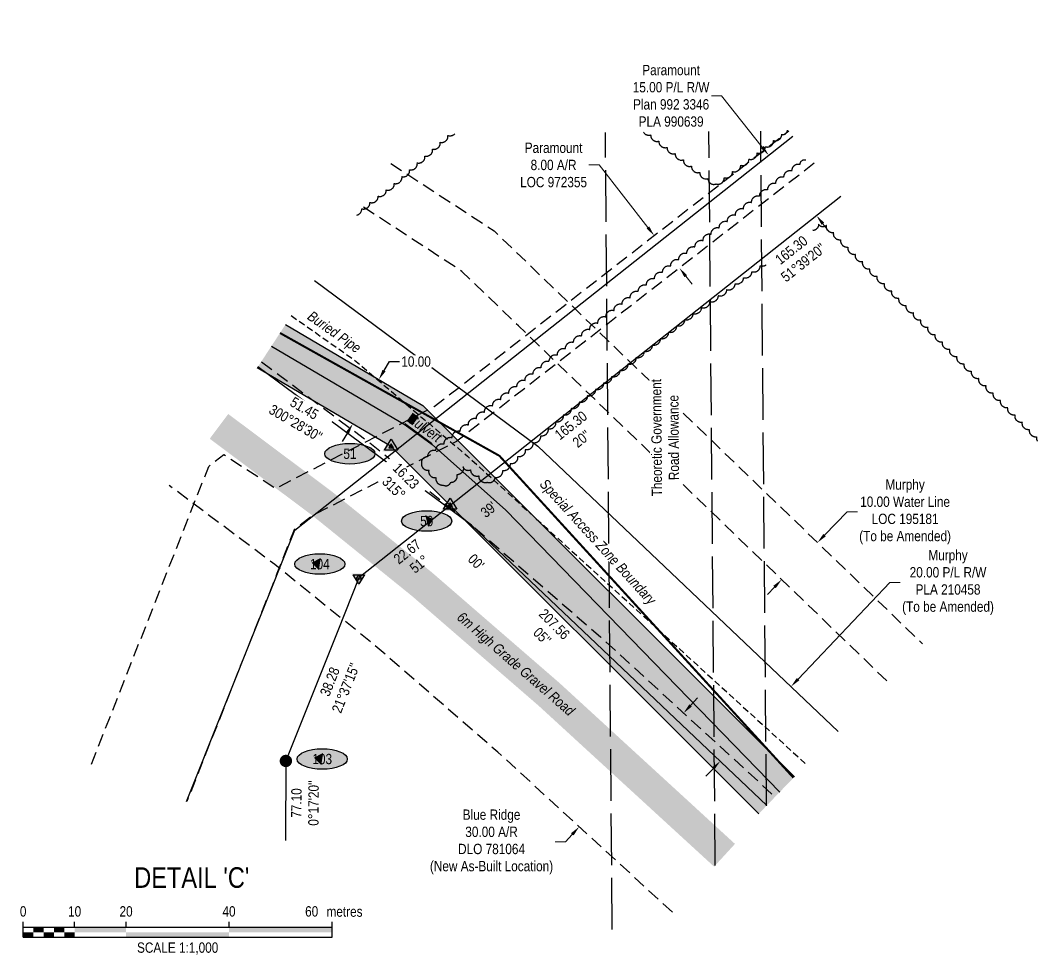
# Model space of a CAD drawing. Extents: x 534052 to 544180, y 6043031 to 6050786.
# Drawn here: x 537459 to 538446, y 6043031 to 6043938 of the extents above; entities that cross this region are included whole.
import ezdxf
from ezdxf.enums import TextEntityAlignment as Align

# ---------------------------------------------------------------- set-up
doc = ezdxf.new("R2010")
doc.units = 0
doc.header["$LTSCALE"] = 5
doc.header["$PDSIZE"] = 0.5
for name, pattern in [('0', [1, 1, 0]), ('DASHDOT2', [12.7, 6.35, -3.175, 0, -3.175]), ('foc-ACCESSROAD', [3.75, 2.5, -1.25]), ('foc-UNSURVEYED', [12.5, 10, -2.5]), ('UG_PIPE', [1.875, 1.25, -0.625])]:
    doc.linetypes.add(name, pattern=pattern)
doc.layers.get('Defpoints').update_dxf_attribs({"color": 9})
for name, color, linetype, lineweight in [('AS-GENERAL', 48, 'Continuous', 18), ('C-AR-T', 13, 'Continuous', 9), ('C-RW-T', 13, 'Continuous', 9), ('F-AR-T', 190, 'Continuous', 9), ('F-RW-T', 190, 'Continuous', 9), ('T-TEXT', 48, 'Continuous', 18)]:
    doc.layers.add(name, color=color, linetype=linetype, lineweight=lineweight)
for name, color, linetype in [('AS-PIPE-AG', 44, 'Continuous'), ('AS-PIPE-UG', 44, 'UG_PIPE'), ('AS-PIPE-UG-T', 44, 'Continuous'), ('AS-ROADS', 254, 'Continuous'), ('AS-WILDLIFE', 131, 'DASHDOT2'), ('C-AR', 13, 'foc-ACCESSROAD'), ('C-RW', 13, 'Continuous'), ('DETAIL-T', 7, 'Continuous'), ('F-AR', 190, 'foc-ACCESSROAD'), ('F-RW', 190, 'Continuous'), ('L-BD', 7, 'Continuous'), ('L-BD1', 253, 'Continuous'), ('L-MON', 1, 'Continuous'), ('L-ROAD-T', 7, 'Continuous'), ('L-USEC', 7, 'foc-UNSURVEYED'), ('P-ELEVATION', 7, 'Continuous'), ('P-PROPOSED', 10, 'Continuous'), ('P-PROPOSED-H', 21, 'Continuous'), ('P-TXT', 4, 'Continuous'), ('T-BUSH', 110, '0')]:
    doc.layers.add(name, color=color, linetype=linetype)
doc.styles.add('240', font='', dxfattribs={"height": 30})
doc.styles.add('80', font='', dxfattribs={"height": 10})
doc.styles.add('80CG', font='', dxfattribs={"height": 10})
doc.styles.add('80L', font='', dxfattribs={"height": 10})
doc.styles.add('80LS', font='', dxfattribs={"height": 10})
doc.styles.get('240').set_extended_font_data('Arial Narrow')
doc.styles.get('80').set_extended_font_data('Arial Narrow')
doc.styles.get('80CG').set_extended_font_data('Arial Narrow')
doc.styles.get('80L').set_extended_font_data('Arial Narrow')
doc.styles.get('80LS').set_extended_font_data('Arial Narrow', italic=True)
doc.dimstyles.new('Compass 5 000', dxfattribs={"dimscale": 5, "dimtxt": 9, "dimasz": 2, "dimexe": 0.2, "dimexo": 0.0625, "dimgap": 0.5, "dimtad": 0, "dimtih": 1, "dimtoh": 1, "dimzin": 0, "dimdsep": 46, "dimtxsty": '80CG', "dimcen": 0.1, "dimse1": 1, "dimse2": 1, "dimclrd": 256, "dimclrt": 256, "dimaunit": 1, "dimadec": 4, "dimazin": 0, "dimtfac": 0.06, "dimtofl": 0, "dimtmove": 0, "dimatfit": 1, "dimfxl": 0.2, "dimtolj": 1, "dimtzin": 0, "dimlwd": -1, "dimarcsym": 0})

# ---------------------------------------------------------------- blocks, each defined once
blk = doc.blocks.new('*U314')
at = {"color": 0}
for p, q in [((-150, 0), (-150, 15)), ((-150, 10), (150.24, 10)), ((-100, 10), (-100, 15)), ((-50, 10), (-50, 15)), ((50, 10), (50, 15)), ((150.24, 0), (150.24, 15)), ((-150, 0), (150.24, 0))]:
    blk.add_line(p, q, dxfattribs=at)
for points in [[(-140, 10), (-130, 10), (-140, 5), (-130, 5)], [(-120, 10), (-110, 10), (-120, 5), (-110, 5)], [(-100, 10), (-50, 10), (-100, 5), (-50, 5)], [(50, 10), (150.24, 10), (50, 5), (150.24, 5)], [(-150, 5), (-140, 5), (-150, 0), (-140, 0)], [(-130, 5), (-120, 5), (-130, 0), (-120, 0)], [(-110, 5), (-100, 5), (-110, 0), (-100, 0)], [(-50, 5), (50, 5), (-50, 0), (50, 0)]]:
    blk.add_solid(points, dxfattribs=at)
at = {"color": 0, "style": '80'}
blk.add_text('metres', height=10, dxfattribs=at).set_placement((162.24, 20), align=Align.CENTER)
at = {"color": 0, "char_height": 10, "style": '80'}
for s, insert, attachment_point in [('0', (-150, 30.21), 2), ('10', (-100, 30.21), 2), ('20', (-50, 30.21), 2), ('40', (50, 30.21), 2), ('60', (136.7, 30.22), 3), ('SCALE 1:1,000', (0.12, -5), 2)]:
    blk.add_mtext(s, dxfattribs=dict(at, insert=insert, attachment_point=attachment_point))
blk = doc.blocks.new('*D627')
at = {"layer": 'C-AR-T', "transparency": 16777216}
for p, q in [((538239.57, 6043438.19), (538261.37, 6043460.8)), ((538261.37, 6043460.8), (538271.37, 6043460.8)), ((538190.97, 6043387.78), (538184.03, 6043380.59))]:
    blk.add_line(p, q, dxfattribs=at)
for points in [[(538238.37, 6043439.34), (538240.77, 6043437.03), (538232.63, 6043430.99)], [(538189.77, 6043388.94), (538192.17, 6043386.63), (538197.91, 6043394.98)]]:
    blk.add_solid(points, dxfattribs=at)
at = {"layer": 'Defpoints', "color": 0, "transparency": 16777216}
for p in [(538232.63, 6043430.99), (538276.99, 6043388.21), (538242.27, 6043352.2)]:
    blk.add_point(p, dxfattribs=at)
at = {"layer": 'C-AR-T', "transparency": 16777216, "insert": (538317.75, 6043460.8), "char_height": 10, "attachment_point": 5, "style": '80CG'}
blk.add_mtext('\\A1;Murphy\\P10.00 Water Line\\PLOC 195181\\P(To be Amended)', dxfattribs=at)
blk = doc.blocks.new('*D631')
at = {"layer": 'Defpoints', "color": 0, "transparency": 16777216}
for p in [(538096.59, 6043746.74), (538074.06, 6043729.21), (538121.14, 6043715.19)]:
    blk.add_point(p, dxfattribs=at)
at = {"layer": 'F-AR-T', "transparency": 16777216}
for p, q in [((538020.71, 6043797.76), (538010.71, 6043797.76)), ((538067.92, 6043737.1), (538020.71, 6043797.76)), ((538104.76, 6043689.77), (538110.9, 6043681.88))]:
    blk.add_line(p, q, dxfattribs=at)
for points in [[(538069.24, 6043738.13), (538066.61, 6043736.08), (538074.06, 6043729.21)], [(538106.07, 6043690.79), (538103.44, 6043688.75), (538098.62, 6043697.66)]]:
    blk.add_solid(points, dxfattribs=at)
at = {"layer": 'F-AR-T', "transparency": 16777216, "insert": (537976.38, 6043797.76), "char_height": 10, "attachment_point": 5, "style": '80CG'}
blk.add_mtext('\\A1;Paramount\\P8.00 A/R\\PLOC 972355', dxfattribs=at)
blk = doc.blocks.new('*D632')
at = {"layer": 'Defpoints', "color": 0, "transparency": 16777216}
for p in [(538076.02, 6043289.77), (537974.67, 6043179.3), (538001.32, 6043154.86)]:
    blk.add_point(p, dxfattribs=at)
at = {"layer": 'F-AR-T', "transparency": 16777216}
for p, q in [((538109.43, 6043272.7), (538116.19, 6043280.07)), ((537994.56, 6043147.49), (537987.8, 6043140.12)), ((537987.8, 6043140.12), (537977.8, 6043140.12))]:
    blk.add_line(p, q, dxfattribs=at)
for points in [[(538108.2, 6043273.83), (538110.65, 6043271.57), (538102.67, 6043265.33)], [(537993.33, 6043148.61), (537995.78, 6043146.36), (538001.32, 6043154.86)]]:
    blk.add_solid(points, dxfattribs=at)
at = {"layer": 'F-AR-T', "transparency": 16777216, "insert": (537916.14, 6043140.12), "char_height": 10, "attachment_point": 5, "style": '80CG'}
blk.add_mtext('\\A1;Blue Ridge\\P30.00 A/R\\PDLO 781064\\P(New As-Built Location)', dxfattribs=at)
blk = doc.blocks.new('*D634')
at = {"layer": 'Defpoints', "color": 0, "transparency": 16777216}
for p in [(538198.59, 6043817.91), (538185.21, 6043807.32), (538245.11, 6043759.13)]:
    blk.add_point(p, dxfattribs=at)
at = {"layer": 'F-RW-T', "transparency": 16777216}
for p, q in [((538139.61, 6043864.94), (538129.61, 6043864.94)), ((538179, 6043815.16), (538139.61, 6043864.94)), ((538237.93, 6043740.7), (538244.14, 6043732.85))]:
    blk.add_line(p, q, dxfattribs=at)
for points in [[(538180.31, 6043816.19), (538177.7, 6043814.12), (538185.21, 6043807.32)], [(538239.24, 6043741.73), (538236.63, 6043739.66), (538231.73, 6043748.54)]]:
    blk.add_solid(points, dxfattribs=at)
at = {"layer": 'F-RW-T', "transparency": 16777216, "insert": (538090.52, 6043864.94), "char_height": 10, "attachment_point": 5, "style": '80CG'}
blk.add_mtext('\\A1;Paramount\\P15.00 P/L R/W\\PPlan 992 3346\\PPLA 990639', dxfattribs=at)
blk = doc.blocks.new('*U624')
at = {"layer": 'P-ELEVATION'}
h = blk.add_hatch(color=111, dxfattribs=at)
h.dxf.hatch_style = 1
edge = h.paths.add_edge_path()
edge.add_ellipse((0, 0), major_axis=(-24.38, 0), ratio=0.410256, start_angle=0, end_angle=360)
at = {"layer": 'P-ELEVATION', "color": 7, "flags": 128}
blk.add_lwpolyline([(0, 0, 12, 0, 0), (6.33, 1.47, 0, 0, 0)], format="xyseb", dxfattribs=at)
at = {"layer": 'P-ELEVATION', "color": 7}
blk.add_ellipse((0, 0), major_axis=(-24.38, 0), ratio=0.410256, dxfattribs=at)
at = {"layer": 'P-ELEVATION', "style": '80'}
blk.add_attdef('ELEVATION', text='', height=10, dxfattribs=at).set_placement((0, 0), align=Align.MIDDLE_CENTER)
blk = doc.blocks.new('*U625')
at = {"layer": 'P-ELEVATION'}
h = blk.add_hatch(color=111, dxfattribs=at)
h.dxf.hatch_style = 1
edge = h.paths.add_edge_path()
edge.add_ellipse((0, 0), major_axis=(-24.38, 0), ratio=0.410256, start_angle=0, end_angle=360)
at = {"layer": 'P-ELEVATION', "color": 7, "flags": 128}
blk.add_lwpolyline([(0, 0, 12, 0, 0), (11.66, -2.6, 0, 0, 0)], format="xyseb", dxfattribs=at)
at = {"layer": 'P-ELEVATION', "color": 7}
blk.add_ellipse((0, 0), major_axis=(-24.38, 0), ratio=0.410256, dxfattribs=at)
at = {"layer": 'P-ELEVATION', "style": '80'}
blk.add_attdef('ELEVATION', text='', height=10, dxfattribs=at).set_placement((0, 0), align=Align.MIDDLE_CENTER)
blk = doc.blocks.new('TRIA')
blk.add_hatch(color=255).paths.add_polyline_path([(-0.04, 1.52), (-1.47, -0.87), (1.39, -0.87)])
blk = doc.blocks.new('Hybrid_RC')
at = {"color": 4}
for points in [[(1.08, 0.6), (0, -1.2), (-1.08, 0.6)], [(0, 0.6), (0.54, -0.3), (-0.54, -0.3)]]:
    blk.add_lwpolyline(points, close=True, dxfattribs=at)
at = {"rotation": 180}
blk.add_blockref('TRIA', (-0.04, -0.07), dxfattribs=at)
blk = doc.blocks.new('Hybrid_EC')
at = {"color": 251}
for points in [[(-1.3, -0.74), (0, 1.42), (1.3, -0.74)], [(0.47, -0.26), (0, 0.53), (-0.47, -0.26)]]:
    blk.add_lwpolyline(points, close=True, dxfattribs=at)
at = {"layer": 'Defpoints'}
blk.add_circle((0, 0), 0.05, dxfattribs=at)
at = {"xscale": 1.2, "yscale": 1.2, "zscale": 1.2}
blk.add_blockref('TRIA', (0.05, 0.06), dxfattribs=at)
blk = doc.blocks.new('*U658')
at = {"layer": 'P-ELEVATION'}
h = blk.add_hatch(color=111, dxfattribs=at)
h.dxf.hatch_style = 1
edge = h.paths.add_edge_path()
edge.add_ellipse((0, 0), major_axis=(-24.38, 0), ratio=0.410256, start_angle=0, end_angle=360)
at = {"layer": 'P-ELEVATION', "color": 7, "flags": 128}
blk.add_lwpolyline([(0, 0, 12, 0, 0), (-8.11, 1.26, 0, 0, 0)], format="xyseb", dxfattribs=at)
at = {"layer": 'P-ELEVATION', "color": 7}
blk.add_ellipse((0, 0), major_axis=(-24.38, 0), ratio=0.410256, dxfattribs=at)
at = {"layer": 'P-ELEVATION', "style": '80'}
blk.add_attdef('ELEVATION', text='', height=10, dxfattribs=at).set_placement((0, 0), align=Align.MIDDLE_CENTER)
blk = doc.blocks.new('*D675')
at = {"layer": 'C-RW-T', "transparency": 16777216}
for p, q in [((538213.86, 6043298.27), (538303.04, 6043392.23)), ((538303.04, 6043392.23), (538313.04, 6043392.23)), ((538131.27, 6043211.28), (538124.39, 6043204.03))]:
    blk.add_line(p, q, dxfattribs=at)
for points in [[(538212.65, 6043299.42), (538215.06, 6043297.13), (538206.97, 6043291.02)], [(538130.07, 6043212.43), (538132.48, 6043210.13), (538138.16, 6043218.53)]]:
    blk.add_solid(points, dxfattribs=at)
at = {"layer": 'Defpoints', "color": 0, "transparency": 16777216}
for p in [(538181.03, 6043315.65), (538206.97, 6043291.02), (538112.21, 6043243.16)]:
    blk.add_point(p, dxfattribs=at)
at = {"layer": 'C-RW-T', "transparency": 16777216, "insert": (538359.43, 6043392.23), "char_height": 10, "attachment_point": 5, "style": '80CG'}
blk.add_mtext('\\A1;Murphy\\P20.00 P/L R/W\\PPLA 210458\\P(To be Amended)', dxfattribs=at)
blk = doc.blocks.new('*D688')
at = {"layer": 'Defpoints', "color": 0, "transparency": 16777216}
for p in [(537806.68, 6043589.37), (537815.42, 6043584.23), (537790.07, 6043541.16)]:
    blk.add_point(p, dxfattribs=at)
at = {"layer": 'P-TXT', "transparency": 16777216}
for p, q in [((537811.75, 6043597.99), (537816.91, 6043606.76)), ((537816.91, 6043606.76), (537826.91, 6043606.76)), ((537776.26, 6043537.68), (537771.19, 6043529.06))]:
    blk.add_line(p, q, dxfattribs=at)
for points in [[(537810.32, 6043598.83), (537813.19, 6043597.14), (537806.68, 6043589.37)], [(537774.83, 6043538.53), (537777.7, 6043536.83), (537781.34, 6043546.3)]]:
    blk.add_solid(points, dxfattribs=at)
at = {"layer": 'P-TXT', "transparency": 16777216, "insert": (537842.85, 6043606.76), "char_height": 10, "attachment_point": 5, "style": '80CG', "bg_fill": 3, "box_fill_scale": 1.1, "bg_fill_color": 256, "bg_fill_true_color": 13158600, "bg_fill_transparency": 0}
blk.add_mtext('\\A1;10.00', dxfattribs=at)
blk = doc.blocks.new('fdia')
at = {"color": 255, "const_width": 1}
blk.add_lwpolyline([(-0.5, 0, 1), (0.5, 0, 1)], format="xyb", close=True, dxfattribs=at)
blk = doc.blocks.new('Fdiaa')
blk.add_blockref('fdia', (0, 0))
blk = doc.blocks.new('fdib')
at = {"color": 1, "const_width": 1.6}
blk.add_lwpolyline([(-0.4, 0, 1), (0.4, 0, 1)], format="xyb", close=True, dxfattribs=at)
at = {"color": 1}
blk.add_circle((0, 0), 0.8, dxfattribs=at)
blk = doc.blocks.new('Fdibb')
blk.add_blockref('fdib', (0, 0))
blk = doc.blocks.new('fdicc')
for name in ['Fdibb', 'Fdiaa']:
    blk.add_blockref(name, (0, 0))
blk = doc.blocks.new('FDI')
blk.add_blockref('fdicc', (0, 0))

msp = doc.modelspace()

# ---------------------------------------------------------------- hatches: boundary and pattern name
at = {"layer": 'P-PROPOSED-H'}
h = msp.add_hatch(color=256, dxfattribs=at)
h.dxf.hatch_style = 1
h.paths.add_polyline_path([(538175.577, 6043167.395), (537818.657, 6043524.337), (537688.676, 6043600.824), (537716.024, 6043642.715), (537849.492, 6043564.176), (538210.27, 6043203.375)])
h = msp.add_hatch(color=256, dxfattribs=at)
h.dxf.hatch_style = 1
h.paths.add_polyline_path([(538175.577, 6043167.395), (538210.27, 6043203.375), (537849.492, 6043564.176), (537716.024, 6043642.715), (537688.676, 6043600.824), (537818.657, 6043524.337)])

# ---------------------------------------------------------------- linework, layer by layer
at = {"layer": 'AS-PIPE-UG', "flags": 128}
msp.add_lwpolyline([(537721.69, 6043651.393), (537783.085, 6043608.221), (537892.845, 6043514.816), (538221.892, 6043215.428)], dxfattribs=at)
at = {"layer": 'AS-ROADS', "const_width": 30, "flags": 128}
msp.add_lwpolyline([(538142.404, 6043127.147), (537972.17, 6043283.321), (537848.7, 6043390.351), (537751.615, 6043468.871), (537651.471, 6043543.836)], dxfattribs=at)
at = {"layer": 'C-AR', "flags": 128}
for points in [[(537818.242, 6043799.286), (537918.655, 6043733.732), (537975.96, 6043678.477), (537981.727, 6043672.916), (538005.032, 6043650.445), (538028.444, 6043627.87), (538036.171, 6043620.42), (538180.511, 6043481.24), (538334.773, 6043332.495)], [(538300.055, 6043296.489), (538181.115, 6043411.176), (538029.049, 6043557.807), (537996.64, 6043589.055), (537965.156, 6043619.411), (537942.195, 6043641.552), (537936.084, 6043647.444), (537887.347, 6043694.44), (537790.9, 6043757.405)]]:
    msp.add_lwpolyline(points, dxfattribs=at)
at = {"layer": 'L-USEC'}
for p, q in [((538033.386, 6043055.179), (538026.706, 6043829.352)), ((538133.385, 6043117.316), (538127.233, 6043830.219)), ((538183.152, 6043175.251), (538177.497, 6043830.653))]:
    msp.add_line(p, q, dxfattribs=at)
at = {"layer": 'T-BUSH', "flags": 128}
for points in [[(537785.467, 6043749.084, 0.3579378), (537790.116, 6043755.275, 0.5205671), (537798.047, 6043761.357, 0.5205671), (537805.978, 6043767.44, 0.5205671), (537813.909, 6043773.522, 0.5205671), (537821.713, 6043779.757, 0.5205671), (537829.152, 6043786.432, 0.5205671), (537836.592, 6043793.107, 0.5205671), (537844.031, 6043799.782, 0.5205671), (537851.47, 6043806.457, 0.5205671), (537858.909, 6043813.131, 0.5205671), (537866.349, 6043819.806, 0.5205671), (537873.788, 6043826.481, 0.3062269), (537880.419, 6043828.089)], [(538063.599, 6043829.67, 0.3460552), (538070.659, 6043827.017, 0.5205671), (538078.597, 6043820.943, 0.5205671), (538086.534, 6043814.87, 0.5205671), (538094.472, 6043808.796, 0.5205671), (538102.41, 6043802.723, 0.5205671), (538110.347, 6043796.649, 0.5205671), (538118.285, 6043790.576, 0.5205671), (538126.223, 6043784.502, 0.5205671), (538134.163, 6043779.365, 0.5205671), (538142.137, 6043785.391, 0.5205671), (538150.111, 6043791.417, 0.5205671), (538158.084, 6043797.444, 0.5205671), (538166.058, 6043803.47, 0.5205671), (538174.032, 6043809.496, 0.5205671), (538182.005, 6043815.523, 0.5205671), (538189.979, 6043821.549, 0.5205671), (538197.952, 6043827.575, 0.5205671), (538203.468, 6043831.744)], [(538446.472, 6043529.341, -0.1805446), (538445.709, 6043533.539, -0.5205671), (538438.662, 6043540.627, -0.5205671), (538431.615, 6043547.715, -0.5205671), (538424.568, 6043554.803, -0.5205671), (538417.522, 6043561.89, -0.5205671), (538410.475, 6043568.978, -0.5205671), (538403.428, 6043576.066, -0.5205671), (538396.381, 6043583.154, -0.5205671), (538389.334, 6043590.242, -0.5205671), (538382.287, 6043597.33, -0.5205671), (538375.24, 6043604.417, -0.5205671), (538368.193, 6043611.505, -0.5205671), (538361.147, 6043618.593, -0.5205671), (538354.1, 6043625.681, -0.5205671), (538347.053, 6043632.769, -0.5205671), (538340.006, 6043639.856, -0.5205671), (538332.959, 6043646.944, -0.5205671), (538325.912, 6043654.032, -0.5205671), (538318.865, 6043661.12, -0.5205671), (538311.819, 6043668.208, -0.5205671), (538304.772, 6043675.295, -0.5205671), (538297.725, 6043682.383, -0.5205671), (538290.678, 6043689.471, -0.5205671), (538283.631, 6043696.559, -0.5205671), (538276.584, 6043703.647, -0.5205671), (538269.537, 6043710.735, -0.5205671), (538262.49, 6043717.822, -0.5205671), (538255.444, 6043724.91, -0.5205671), (538248.397, 6043731.998, -0.5205671), (538241.35, 6043739.086, -0.5205671), (538233.798, 6043740.23, -0.5205671), (538225.657, 6043734.433, -0.5205671), (538217.515, 6043728.635, -0.5205671), (538209.374, 6043722.837, -0.5205671), (538201.233, 6043717.04, -0.5205671), (538193.091, 6043711.242, -0.5205671), (538184.95, 6043705.444, -0.5205671), (538176.808, 6043699.647, -0.5205671), (538168.667, 6043693.849, -0.5205671), (538160.526, 6043688.051, -0.5205671), (538152.384, 6043682.254, -0.5205671), (538144.243, 6043676.456, -0.5205671), (538136.101, 6043670.658, -0.5205671), (538127.96, 6043664.861, -0.5205671), (538119.819, 6043659.063, -0.5205671), (538111.677, 6043653.265, -0.5205671), (538103.543, 6043647.458, -0.5205671), (538095.675, 6043641.295, -0.5205671), (538087.806, 6043635.132, -0.5205671), (538079.937, 6043628.969, -0.5205671), (538072.069, 6043622.806, -0.5205671), (538064.2, 6043616.644, -0.5205671), (538056.332, 6043610.481, -0.5205671), (538048.463, 6043604.318, -0.5205671), (538040.595, 6043598.155, -0.5205671), (538032.726, 6043591.992, -0.5205671), (538024.857, 6043585.829, -0.5205671), (538016.989, 6043579.666, -0.5205671), (538009.12, 6043573.503, -0.5205671), (538001.252, 6043567.341, -0.5205671), (537993.383, 6043561.178, -0.5205671), (537985.722, 6043554.77, -0.5205671), (537978.345, 6043548.026, -0.5205671), (537970.968, 6043541.283, -0.5205671), (537963.59, 6043534.54, -0.5205671), (537956.213, 6043527.797, -0.5205671), (537948.836, 6043521.053, -0.5205671), (537941.459, 6043514.31, -0.5205671), (537934.081, 6043507.567, -0.5205671), (537926.704, 6043500.824, -0.5205671), (537919.327, 6043494.08, -0.5205671), (537911.873, 6043489.289, -0.5205671), (537903.991, 6043495.435, -0.5205671), (537896.109, 6043501.581, -0.5205671), (537888.577, 6043504.641, -0.5205671), (537882.271, 6043496.887, -0.5205671), (537875.964, 6043489.133, -0.5205671), (537869.427, 6043486.583, -0.5205671), (537862.462, 6043493.751, -0.5205671), (537855.496, 6043500.919, -0.5205671), (537848.53, 6043508.086, -0.5205671), (537854.33, 6043514.399, -0.5205671), (537862.189, 6043520.574, -0.5205671), (537870.048, 6043526.749, -0.5205671), (537877.908, 6043532.923, -0.5205671), (537885.767, 6043539.098, -0.5205671), (537893.626, 6043545.273, -0.5205671), (537901.485, 6043551.448, -0.5205671), (537909.344, 6043557.623, -0.5205671), (537917.204, 6043563.798, -0.5205671), (537925.063, 6043569.972, -0.5205671), (537932.922, 6043576.147, -0.5205671), (537940.781, 6043582.322, -0.5205671), (537948.64, 6043588.497, -0.5205671), (537956.5, 6043594.672, -0.5205671), (537964.359, 6043600.846, -0.5205671), (537972.218, 6043607.021, -0.5205671), (537980.077, 6043613.196, -0.5205671), (537987.936, 6043619.371, -0.5205671), (537995.796, 6043625.546, -0.5205671), (538003.655, 6043631.72, -0.5205671), (538011.514, 6043637.895, -0.5205671), (538019.373, 6043644.07, -0.5205671), (538027.232, 6043650.245, -0.5205671), (538035.092, 6043656.42, -0.5205671), (538042.951, 6043662.595, -0.5205671), (538050.81, 6043668.769, -0.5205671), (538058.669, 6043674.944, -0.5205671), (538066.528, 6043681.119, -0.5205671), (538074.388, 6043687.294, -0.5205671), (538082.247, 6043693.469, -0.5205671), (538090.106, 6043699.643, -0.5205671), (538097.965, 6043705.818, -0.5205671), (538105.824, 6043711.993, -0.5205671), (538113.684, 6043718.168, -0.5205671), (538121.543, 6043724.343, -0.5205671), (538129.402, 6043730.518, -0.5205671), (538137.261, 6043736.692, -0.5205671), (538145.12, 6043742.867, -0.5205671), (538152.98, 6043749.042, -0.5205671), (538160.839, 6043755.217, -0.5205671), (538168.698, 6043761.392, -0.5205671), (538176.557, 6043767.566, -0.5205671), (538184.416, 6043773.741, -0.5205671), (538192.276, 6043779.916, -0.5205671), (538200.135, 6043786.091, -0.5205671), (538207.994, 6043792.266, -0.5205671), (538215.853, 6043798.441, -0.5205671), (538221.203, 6043802.644)]]:
    msp.add_lwpolyline(points, format="xyb", dxfattribs=at)

# ---------------------------------------------------------------- block references
at = {"xscale": 0.99947671, "yscale": 0.99947671, "zscale": 0.99947671}
for p, values in [((537749.404, 6043410.085), {'ELEVATION': '104'}), ((537751.723, 6043220.676), {'ELEVATION': '103'})]:
    msp.add_blockref('*U658', p, dxfattribs=at).add_auto_attribs(values)
at = {"layer": 'DETAIL-T', "xscale": 0.99947671, "yscale": 0.99947671, "zscale": 0.99947671}
msp.add_blockref('*U314', (537611.209, 6043047.445), dxfattribs=at)
at = {"layer": 'L-MON', "xscale": 4.997383550000009, "yscale": 4.997383550000009, "zscale": 4.997383550000009}
msp.add_blockref('Hybrid_EC', (537876.013, 6043466.978), dxfattribs=at)
at = {"layer": 'L-MON', "color": 3, "xscale": 4.997383550000013, "yscale": 4.997383550000013, "zscale": 4.997383550000013}
msp.add_blockref('Hybrid_RC', (537787.214, 6043396.736), dxfattribs=at)
at = {"layer": 'L-MON', "color": 5, "xscale": 4.997383550000002, "yscale": 4.997383550000002, "zscale": 4.997383550000002}
msp.add_blockref('FDI', (537716.41, 6043218.79), dxfattribs=at)

# ---------------------------------------------------------------- texts
at = {"layer": 'DETAIL-T', "insert": (537621.863, 6043105.362), "char_height": 19.98953, "width": 223.74088, "attachment_point": 5, "style": '80CG'}
msp.add_mtext(" DETAIL 'C'", dxfattribs=at)
at = {"layer": 'L-BD', "attachment_point": 2, "style": '80L'}
for s, insert, char_height, width, rotation in [("165.30 20''", (537990.062, 6043548.731), 9.98952, 34.53854, 38.3444), ('22.67\\P 51°', (537831.165, 6043426.089), 9.9948, 53.09403, 38.3444), ("38.28 21°37'15''", (537754.392, 6043297.697), 9.98952, 37.96541, 68.3792), ("77.10 \\P0°17'20''", (537721.581, 6043177.957), 9.9895, 24.61881, 89.7108)]:
    msp.add_mtext(s, dxfattribs=dict(at, insert=insert, char_height=char_height, width=width, rotation=rotation))
at = {"layer": 'L-BD', "insert": (537910.213, 6043466.991), "char_height": 9.9948, "width": 14.46487, "attachment_point": 2, "rotation": 38.3444, "style": '80L', "bg_fill": 1, "box_fill_scale": 1, "bg_fill_color": 21, "bg_fill_transparency": 0}
msp.add_mtext("39'", dxfattribs=at)
at = {"layer": 'T-TEXT', "insert": (537943.092, 6043316.975), "char_height": 9.99478, "width": 152.39219, "attachment_point": 2, "rotation": 319.079611, "style": '80LS'}
msp.add_mtext('6m High Grade Gravel Road', dxfattribs=at)

# ---------------------------------------------------------------- dimensions: what is measured, and where the dimension line sits
at = {"layer": 'C-AR-T', "color": 3}
dim = msp.add_linear_dim(base=(538232.626, 6043430.988), p1=(538242.273, 6043352.205), p2=(538276.991, 6043388.21), angle=46.042986, text='Murphy\\P10.00 Water Line\\PLOC 195181\\P(To be Amended)', dimstyle='Compass 5 000', dxfattribs=at)
dim.commit()
dim.dimension.update_dxf_attribs({"geometry": '*D627', "text_midpoint": (538317.752, 6043460.799), "dimtype": 161})
at = {"layer": 'C-RW-T', "color": 5}
dim = msp.add_linear_dim(base=(538206.971, 6043291.022), p1=(538112.213, 6043243.165), p2=(538181.025, 6043315.652), angle=46.489972, text='Murphy\\P20.00 P/L R/W\\PPLA 210458\\P(To be Amended)', dimstyle='Compass 5 000', dxfattribs=at)
dim.commit()
dim.dimension.update_dxf_attribs({"geometry": '*D675', "text_midpoint": (538359.426, 6043392.227), "dimtype": 161})
at = {"layer": 'F-AR-T', "color": 3}
dim = msp.add_linear_dim(base=(538074.064, 6043729.211), p1=(538121.139, 6043715.188), p2=(538096.585, 6043746.738), angle=127.891229, text='Paramount\\P8.00 A/R\\PLOC 972355', dimstyle='Compass 5 000', dxfattribs=at)
dim.commit()
dim.dimension.update_dxf_attribs({"geometry": '*D631', "text_midpoint": (537976.38, 6043797.763), "dimtype": 161})
at = {"layer": 'F-AR-T'}
dim = msp.add_linear_dim(base=(538001.316, 6043154.856), p1=(538076.024, 6043289.772), p2=(537974.673, 6043179.298), angle=227.466229, text='Blue Ridge\\P30.00 A/R\\PDLO 781064\\P(New As-Built Location)', dimstyle='Compass 5 000', dxfattribs=at)
dim.commit()
dim.dimension.update_dxf_attribs({"geometry": '*D632', "text_midpoint": (537916.144, 6043140.118), "dimtype": 161})
at = {"layer": 'F-RW-T', "color": 3}
dim = msp.add_linear_dim(base=(538185.208, 6043807.316), p1=(538245.108, 6043759.126), p2=(538198.588, 6043817.906), angle=128.359042, text='Paramount\\P15.00 P/L R/W\\PPlan 992 3346\\PPLA 990639', dimstyle='Compass 5 000', dxfattribs=at)
dim.commit()
dim.dimension.update_dxf_attribs({"geometry": '*D634', "text_midpoint": (538090.519, 6043864.937), "dimtype": 161})

# ---------------------------------------------------------------- next in the draw order: texts
at = {"layer": 'AS-WILDLIFE', "insert": (538018.44, 6043430.712), "char_height": 9.99477, "attachment_point": 5, "rotation": 312.39744, "style": '240', "bg_fill": 3, "box_fill_scale": 1, "bg_fill_color": 256, "bg_fill_transparency": 0}
msp.add_mtext_dynamic_manual_height_columns('{\\fArial Narrow|b0|i1|c0|p34;\\C131;Special Access Zone Boundary}', width=162.72877, gutter_width=45, heights=[0], dxfattribs=at)

# ---------------------------------------------------------------- next in the draw order: linework, layer by layer
at = {"layer": 'AS-WILDLIFE', "const_width": 1.999, "flags": 128}
msp.add_lwpolyline([(537710.695, 6043634.551), (537923.778, 6043515.224), (538209.366, 6043202.437)], dxfattribs=at)
at = {"layer": 'F-AR', "flags": 128}
for points in [[(537527.657, 6043215.785), (537641.477, 6043504.878), (537656.149, 6043516.538), (537706.534, 6043483.644), (537851.698, 6043558.49), (537860.574, 6043563.068), (538024.361, 6043690.53), (538174.159, 6043807.108), (538204.715, 6043830.888)], [(538229.526, 6043799.538), (538174.591, 6043756.785), (538024.795, 6043640.212), (537882.108, 6043529.166), (537741.365, 6043456.633), (537724.433, 6043443.221), (537707.664, 6043400.749), (537706.145, 6043396.902), (537620.244, 6043179.333)]]:
    msp.add_lwpolyline(points, dxfattribs=at)
at = {"layer": 'F-RW'}
for points in [[(537620.062, 6043179.404), (537724.975, 6043443.075), (538208.673, 6043825.887)], [(538255.192, 6043767.107), (537787.214, 6043396.736), (537766.733, 6043345.263), (537716.41, 6043218.79), (537716.021, 6043141.624)]]:
    msp.add_lwpolyline(points, dxfattribs=at)

# ---------------------------------------------------------------- next in the draw order: texts
at = {"layer": 'L-BD1', "insert": (537980.716, 6043355.276), "char_height": 9.9948, "width": 34.57712, "attachment_point": 2, "rotation": 314.9982, "style": '80L'}
msp.add_mtext("207.56 \\P05''", dxfattribs=at)

# ---------------------------------------------------------------- next in the draw order: texts
at = {"layer": 'AS-PIPE-UG-T', "insert": (537742.231, 6043656.725), "char_height": 9.99477, "attachment_point": 1, "rotation": 324.886327, "style": '80L', "bg_fill": 3, "box_fill_scale": 1, "bg_fill_color": 256, "bg_fill_transparency": 0}
msp.add_mtext_dynamic_manual_height_columns('{\\fArial Narrow|b0|i1|c0|p34;Buried Pipe}', width=59.37425, gutter_width=50, heights=[0], dxfattribs=at)
at = {"layer": 'L-ROAD-T', "insert": (538071.303, 6043532.792), "char_height": 9.99477, "width": 113.95575, "attachment_point": 2, "rotation": 90.432705, "style": '80L', "bg_fill": 3, "box_fill_scale": 1.15, "bg_fill_color": 256, "bg_fill_true_color": 256, "bg_fill_transparency": 0}
msp.add_mtext('Theoretic Government Road Allowance', dxfattribs=at)

# ---------------------------------------------------------------- next in the draw order: linework, layer by layer
at = {"layer": 'C-RW'}
for points in [[(537744.058, 6043685.655), (537961, 6043524.522), (538252.818, 6043247.5)], [(538183.44, 6043175.55), (537896.562, 6043447.882), (537689.32, 6043601.81)]]:
    msp.add_lwpolyline(points, dxfattribs=at)
at = {"layer": 'F-AR', "flags": 128}
for points in [[(537692.836, 6043606.508), (537797.662, 6043528.039), (537896.834, 6043447.831), (538022.068, 6043339.272), (538191.461, 6043183.868)], [(538091.728, 6043071.91), (537922.273, 6043227.371), (537800.567, 6043332.872), (537705.569, 6043409.704), (537602.994, 6043486.488)]]:
    msp.add_lwpolyline(points, dxfattribs=at)
at = {"layer": 'P-PROPOSED', "flags": 128}
for points in [[(537716.024, 6043642.715), (537849.492, 6043564.176), (538210.27, 6043203.375)], [(538175.577, 6043167.395), (537818.657, 6043524.337), (537688.676, 6043600.824)]]:
    msp.add_lwpolyline(points, dxfattribs=at)

# ---------------------------------------------------------------- next in the draw order: texts
at = {"layer": 'L-BD', "insert": (538204.178, 6043719.054), "char_height": 9.99477, "width": 53.09403, "attachment_point": 2, "rotation": 38.3444, "style": '80L', "bg_fill": 3, "box_fill_scale": 1.15, "bg_fill_color": 256, "bg_fill_true_color": 256, "bg_fill_transparency": 0}
msp.add_mtext("165.30\\P 51°39'20''", dxfattribs=at)
at = {"layer": 'L-BD1', "attachment_point": 2, "style": '80L', "bg_fill": 3, "box_fill_scale": 1.15, "bg_fill_color": 256, "bg_fill_true_color": 256, "bg_fill_transparency": 0}
for s, insert, char_height, width, rotation in [("51.45 300°28'30''", (537736.929, 6043565.77), 9.99477, 56.2779, 329.5254), ('16.23 315°', (537836.644, 6043499.26), 9.9948, 42.99571, 314.9982), (" 00'", (537903.603, 6043416.8), 9.9948, 17.64874, 314.9982)]:
    msp.add_mtext(s, dxfattribs=dict(at, insert=insert, char_height=char_height, width=width, rotation=rotation))

# ---------------------------------------------------------------- next in the draw order: linework, layer by layer
at = {"layer": 'AS-PIPE-AG', "flags": 128}
msp.add_lwpolyline([(537702.348, 6043621.767), (537832.337, 6043545.257), (537858.382, 6043526.367), (537929.922, 6043462.497), (538195.994, 6043188.569)], dxfattribs=at)

# ---------------------------------------------------------------- next in the draw order: block references
at = {"xscale": 0.99947671, "yscale": 0.99947671, "zscale": 0.99947671}
for name, p, values in [('*U625', (537778.588, 6043517.258), {'ELEVATION': '51'}), ('*U624', (537853.17, 6043451.899), {'ELEVATION': '50'})]:
    msp.add_blockref(name, p, dxfattribs=at).add_auto_attribs(values)
at = {"layer": 'L-MON', "xscale": 4.997383550000009, "yscale": 4.997383550000009, "zscale": 4.997383550000009}
msp.add_blockref('Hybrid_EC', (537818.611, 6043524.352), dxfattribs=at)

# ---------------------------------------------------------------- next in the draw order: dimensions: what is measured, and where the dimension line sits
at = {"layer": 'P-TXT', "color": 5}
dim = msp.add_linear_dim(base=(537806.68, 6043589.368), p1=(537790.074, 6043541.156), p2=(537815.419, 6043584.226), angle=59.525416, text='10.00', dimstyle='Compass 5 000', override={"dimtfill": 1}, dxfattribs=at)
dim.commit()
dim.dimension.update_dxf_attribs({"geometry": '*D688', "text_midpoint": (537842.852, 6043606.759), "dimtype": 161})

# ---------------------------------------------------------------- next in the draw order: linework, layer by layer
at = {"layer": 'AS-GENERAL', "const_width": 1.999, "flags": 128}
msp.add_lwpolyline([(537831.68, 6043546.316), (537858.25, 6043526.671)], dxfattribs=at)

# ---------------------------------------------------------------- next in the draw order: texts
at = {"layer": 'T-TEXT', "insert": (537839.592, 6043557.09), "char_height": 9.99477, "attachment_point": 1, "rotation": 324.047255, "style": '80L', "bg_fill": 1, "box_fill_scale": 1, "bg_fill_color": 21, "bg_fill_transparency": 0}
msp.add_mtext_dynamic_manual_height_columns('{\\fArial Narrow|b0|i1|c0|p34;Culvert}', width=6.96621, gutter_width=50, heights=[0], dxfattribs=at)

doc.saveas('drawing.dxf')
